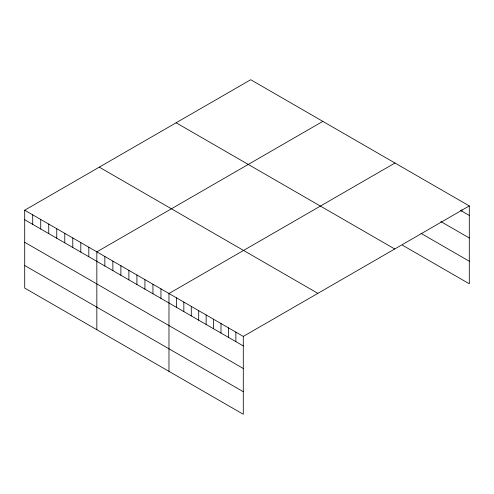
<?xml version="1.0" encoding="UTF-8"?>
<svg xmlns="http://www.w3.org/2000/svg" width="494" height="494" viewBox="0 0 494 494"><rect width="100%" height="100%" fill="white"/><g stroke="black" fill="none" stroke-linecap="round" stroke-linejoin="round"><path stroke-width="0.74" d="M24.7 210.209L243.295 336.414L243.295 414.275L24.7 288.07L24.7 210.209L250.705 79.725L469.3 205.93L469.3 283.791L402.412 245.172M322.841 121.37L96.836 251.854L96.836 329.72M394.978 163.02L168.973 293.504L168.973 371.365M243.295 336.414L469.3 205.93M460.63 210.432L469.3 215.44M440.809 221.547L469.3 237.997M420.993 233.347L469.3 261.233M176.123 122.784L394.718 248.988M99.282 167.145L317.877 293.35M24.7 219.719L243.295 345.924M24.7 242.276L243.295 368.481M24.7 265.513L243.295 391.717M461.865 209.684L461.865 211.148M235.86 332.122L235.86 341.632M228.432 327.831L228.432 337.34M220.997 323.539L220.997 333.049M213.562 319.248L213.562 328.757M206.134 314.956L206.134 324.465M198.699 310.664L198.699 320.174M191.271 306.373L191.271 315.888M183.836 302.081L183.836 311.597M176.407 297.796L176.407 307.305M160.958 288.873L160.958 298.382M152.942 284.248L152.942 293.757M144.927 279.623L144.927 289.132M136.912 274.991L136.912 284.501M128.897 270.366L128.897 279.876M120.882 265.735L120.882 275.251M112.867 261.11L112.867 270.619M104.852 256.485L104.852 265.994M88.821 247.228L88.821 256.738M80.806 242.597L80.806 252.113M72.791 237.972L72.791 247.482M64.776 233.347L64.776 242.857M56.761 228.716L56.761 238.225M48.745 224.091L48.745 233.6M40.73 219.459L40.73 228.975M32.715 214.834L32.715 224.344"/></g></svg>
